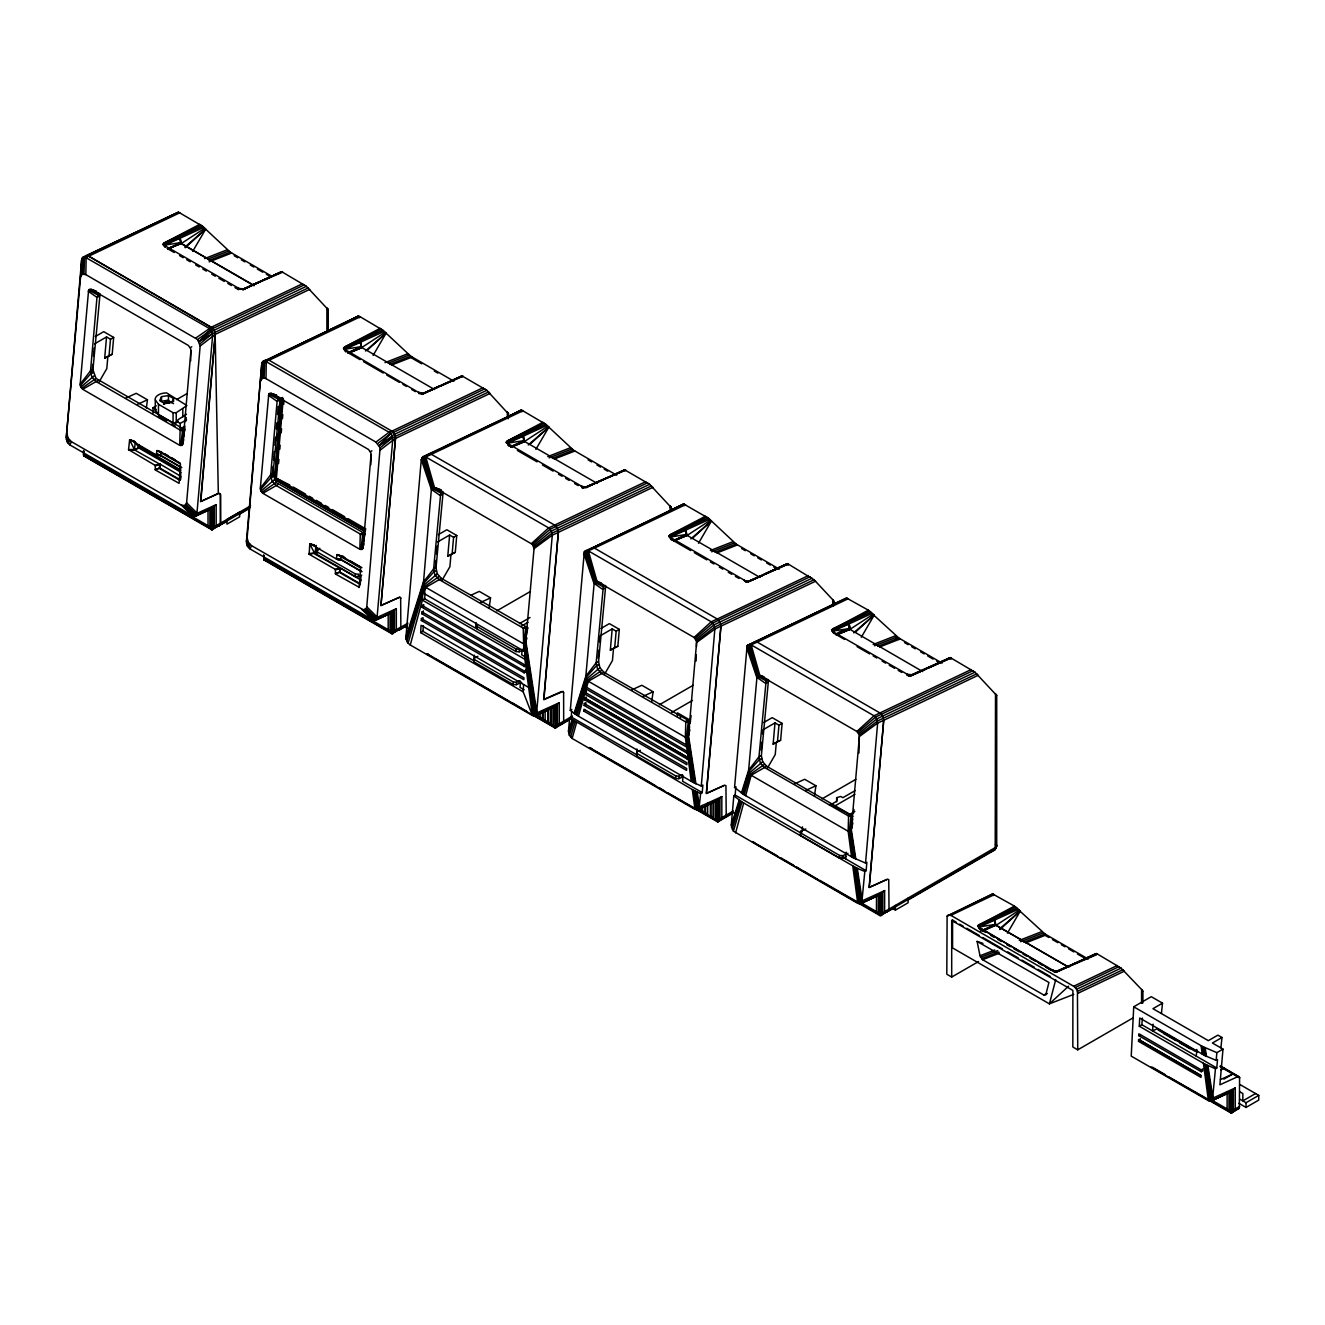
<?xml version="1.0" encoding="UTF-8"?>
<svg xmlns="http://www.w3.org/2000/svg" width="1325" height="1325" viewBox="0 0 1325 1325"><rect width="100%" height="100%" fill="white"/><g stroke="black" fill="none" stroke-linecap="round" stroke-linejoin="round"><path stroke-width="1.5" d="M226.343 521.752L211.437 529.586L84.154 456.098L83.939 452.918M86.142 456.744L83.492 454.955L83.492 450.831M153.004 413.234L153.004 407.736L156.317 405.814M155.273 410.667L155.273 400.382M186.444 414.261L177.832 419.859L177.832 422.062L173.062 422.99L158.47 414.559L158.47 404.274L155.091 399.57A11.527 6.658 0 0 1 166.619 392.912L186.908 405.549L176.242 412.704L173.062 412.704L158.47 404.274M173.062 422.99L173.062 412.704M216.174 525.677L216.174 504.659L211.006 508.949L211.437 529.586L212.762 529.586L216.174 525.677L250.607 505.802M212.099 529.586L250.309 507.425M214.302 528.195L214.302 506.995L195.752 516.071L192.754 515.856L69.91 444.935L67.144 441.821L66.25 437.648L81.62 259.915L83.111 257.116L178.478 212.133L202.526 226.26L230.318 252.181L271.757 276.229M400.415 628.762L391.587 633.598L264.304 560.111L264.072 556.931M265.464 560.425L264.636 559.796L266.275 560.74M328.103 309.586L306.406 286.316L281.778 271.741L243.436 289.082L240.504 289.347L163.141 244.678L164.234 242.939L199.777 224.306M396.324 629.673L396.324 608.672L391.157 612.962L391.157 633.085L392.912 633.598L396.324 629.673L400.73 627.139L400.564 628.845L398.345 630.12M391.918 633.665L392.25 632.025M394.452 632.207L394.452 611.007L375.903 620.083L372.888 619.868L250.044 548.947L247.295 545.834L246.4 541.66L261.77 363.928L263.261 361.129L267.319 359.622L269.107 360.251L360.234 316.791L382.958 330.273L410.75 356.193L453.928 381.236M427.578 654.252L428.422 654.5L426.799 653.672L470.027 678.383M462.425 376.863L461.812 375.803L486.822 390.312L508.121 413.566M436.207 659.353L554.529 727.673L555.854 727.673L559.266 723.748L559.266 702.73L554.098 707.037L554.098 727.16L555.854 727.673L569.535 719.74M555.192 727.673L555.192 726.1M557.394 726.282L557.411 705.066L535.433 715.715L532.418 715.5L409.574 644.579L406.808 641.466L405.914 637.292L421.284 459.56L422.791 456.761L521.669 410.104L545.718 424.248L573.493 450.169L616.688 475.211M625.185 470.822L624.572 469.762L649.581 484.287L671.278 507.558L670.218 507.276M591.778 748.708L589.807 748.062L717.09 821.55L718.415 821.55L721.827 817.641L721.827 796.623L716.659 800.913L716.659 821.053L718.415 821.55L733.901 812.606M719.955 820.158L719.955 798.958L697.993 809.592L694.979 809.376L572.135 738.456L569.369 735.342L568.475 731.168L569.634 717.902L571.224 716.991L571.704 711.359M764.343 574.073L787.547 563.622L814.063 579.77L833.475 600.507L832.812 605.31M855.205 790.578L842.882 797.683L840.779 796.474L837.052 797.534L836.655 801.277L829.483 805.418M819.794 880.347L881.208 915.542L884.62 911.633L884.636 890.615L879.452 894.905L880.231 915.608L995.207 849.242L996.682 845.383L995.622 843.793M882.765 914.151L882.765 892.951L860.786 903.6L857.772 903.368L733.404 831.173L731.284 825.16L733.818 795.828L735.143 795.066L735.872 786.686L734.547 787.447L744.103 794.768L852.886 857.557L865.54 863.072L866.865 862.31L866.136 870.691L864.811 871.452L856.596 868.041L741.967 801.989L733.818 795.828M942.092 663.113L898.897 638.054L868.355 610.179L831.62 629.905L833.359 631.909L908.685 675.104L908.453 676.081L911.318 675.75L950.356 657.614L974.985 672.189L996.682 695.459L995.622 695.178M1141.603 1003.191L1141.603 989.527L1121.082 968.111L1097.332 953.95L1096.073 953.586L1056.058 972.086L979.738 928.08L977.718 925.827L1014.453 906.101L1044.994 933.992L1088.189 959.035M1141.603 989.527L1142.779 991.067L1141.719 991.1L1141.719 1003.34M1220.905 1047.777L1221.981 1037.508L1212.408 1043.023L1222.992 1049.118L1219.894 1084.811L1238.097 1076.529L1239.587 1077.391L1239.355 1108.015L1231.852 1112.851L1230.097 1112.338L1230.097 1092.214L1235.264 1087.924L1235.264 1108.942L1230.859 1112.917L1151.11 1066.989M1231.19 1112.851L1239.355 1108.015M1233.393 1111.46L1233.409 1090.26L1211.431 1100.893L1208.417 1100.678L1131.219 1056.108L1133.736 1006.801L1151.259 996.682L1162.505 1003.174L1161.429 1013.443M85.843 274.623L86.125 257.348L88.775 256.139L213.143 328.335L197.591 339.548L85.843 274.623L82.282 274.143L80.56 276.958L66.25 437.648M261.77 363.928L247.146 537.735L248.255 542.19L251.535 545.668L363.365 609.815L366.213 608.539L366.76 606.784L380.109 447.833L375.919 442.086L265.977 378.619L266.275 361.344L268.925 360.152L391.902 431.138L483.045 387.678M190.668 360.847L190.85 349.138L188.415 345.494L91.408 289.496L88.609 290.109L80.179 384.233L80.792 387.132L82.713 389.302L179.703 445.299L182.502 444.687L183.711 439.685M370.818 464.843L370.983 453.133L368.549 449.506L271.559 393.508L268.76 394.121L260.329 488.246L260.942 491.144L262.863 493.314L359.853 549.295L362.653 548.699L363.845 543.697M696.105 661.026L696.271 654.865M696.486 646.633L696.486 641.085L694.052 637.457L597.062 581.46L594.263 582.072L585.832 676.197L586.445 679.096L588.366 681.265L685.356 737.247L688.155 736.65L689.795 729.744M858.964 752.964L859.296 735.093L856.861 731.45L759.854 675.452L757.055 676.065L748.625 770.189L749.254 773.104L751.176 775.257L848.149 831.255L850.965 830.642L852.588 823.736M254.118 285.703L181.409 243.717L179.736 236.678M179.703 445.299L180.134 430.062L95.847 381.401L91.822 376.863L90.531 370.801L96.973 297.363L99.16 293.272L89.322 289.347M359.853 549.295L360.284 534.058L275.998 485.414L271.973 480.859L270.664 474.814L277.107 401.376L279.31 397.285L269.472 393.359M710.531 520.129L708.312 518.141L685.522 528.559L687.046 535.499L710.531 520.129L736.104 544.062L779.282 569.121M83.955 273.944L84.535 256.818L88.775 256.139M265.977 378.619L264.106 377.94L264.685 360.831L267.319 359.622M995.489 844.505L996.417 847.669L994.313 850.253L907.36 900.453M524.187 672.835L525.777 671.924L421.764 611.753L421.665 613.641L524.187 672.835L524.286 670.963L525.876 670.036M84.535 256.818L82.282 274.143L83.111 257.116L84.535 256.818L208.969 328.252L211.735 331.366L212.629 335.556L196.779 514.994L184.871 505.587L181.326 505.123L71.401 441.656L68.105 438.178L66.995 433.722M260.71 380.971L262.433 378.155L263.261 361.129L264.685 360.831L389.119 432.265L391.869 435.378L392.763 439.552L376.929 618.99L365.021 609.599L374.495 620.382L391.157 612.962M410.27 644.977L422.377 600.109L422.774 592.739L525.28 651.917L524.882 659.303L532.418 715.5L523.209 691.865L420.688 632.654L421.052 625.301L528.642 687.427M1138.804 1035.67L1138.904 1033.782L1202.868 1070.815L1201.278 1071.743L1138.804 1035.67L1140.394 1034.742M1201.278 1071.743L1201.378 1069.855L1202.967 1068.927M421.317 620.464L421.416 618.576L422.99 617.665L422.907 619.553L421.317 620.464L523.839 679.675L523.938 677.787L421.416 618.576M421.996 607.347L422.095 605.459L423.685 604.548L423.586 606.436L421.996 607.347L524.501 666.541L526.108 665.614L422.095 605.459M423.354 610.842L423.255 612.73L421.665 613.641M523.209 691.865L523.59 684.512M524.501 666.541L524.601 664.653M583.894 711.111L583.994 709.223L686.665 768.5L686.565 770.388L583.894 711.111L585.468 710.2M584.474 699.766L586.081 698.855L688.735 758.115L687.145 759.043L584.474 699.766L584.573 697.878L687.244 757.155L688.834 756.227M585.087 688.42L585.186 686.532L687.841 745.809L687.741 747.697L585.087 688.42L586.66 687.509M586.081 698.855L586.163 696.967M586.462 691.286L584.872 692.197L584.772 694.101L687.443 753.362L687.543 751.474L689.033 750.612L687.228 751.292L686.665 747.085M1138.506 1041.334L1138.606 1039.446L1201.096 1075.519L1200.997 1077.407L1138.506 1041.334L1140.096 1040.423L1140.196 1038.518M1139.285 1026.229L1139.715 1018.031L1204.806 1055.561L1216.184 1060.381L1217.509 1059.619L1216.781 1068L1215.456 1068.762L1204.789 1064.058L1139.285 1026.229L1141.852 1024.738L1142.432 1018.031M584.176 705.447L584.292 703.542L585.882 702.631L585.783 704.519L584.176 705.447L686.863 764.724L686.963 762.819L584.292 703.542M687.145 759.043L687.244 757.155M81.09 275.202L82.1 258.209L84.734 257M261.24 379.215L262.234 362.222L265.911 359.92M80.56 276.958L81.62 259.915M977.121 941.429L1048.936 982.488L1045.74 994.942L1043.669 994.942L982.62 959.698L980.003 955.772L977.121 941.429L982.935 943.383M180.73 472.18L138.91 448.016L135.266 441.954L130.115 439.867L156.035 454.823L157.145 450.599L180.465 464.048L179.107 483.327L155.423 470.027L155.124 465.34L128.558 449.655L129.618 439.933L134.024 440.894M156.731 450.765L161.137 452.04L160.855 455.485L156.035 454.823M318.132 550.504L315.416 545.966L310.265 543.879L336.186 558.835L337.295 554.595L360.599 568.061L359.257 587.339L335.573 574.04L335.275 569.352L309.172 554.281L309.768 543.946L314.174 544.906M344.914 557.842C338.869 551.366 343.539 564.367 336.186 558.835M476.056 622.584L475.592 628.216L424.629 598.801L422.377 600.109L524.882 659.303M474.4 655.146L473.919 660.777L422.923 631.346L420.688 632.654M636.944 749.039L636.48 754.67L571.224 716.991M92.038 372.491L92.75 364.325M93.462 356.143L94.158 347.962M139.208 444.537L138.91 448.016L134.686 450.003L129.022 450.268M180.366 478.126L180.879 472.197M183.214 505.802L194.344 516.386L184.871 505.587L186.61 502.771L200.158 346.007L197.591 339.548M272.238 476.072L273.066 466.284M273.596 460.156L274.358 451.461M274.904 445.316L275.6 437.118M276.312 428.919L276.842 422.758M277.554 414.559L278.267 406.361M364.756 531.159L274.639 479.269L281.678 397.881L274.639 479.269L364.59 531.226M274.639 479.269L275.583 478.838L282.623 397.45M364.938 529.404L276.395 478.259L283.268 398.692M278.565 463.551L278.929 459.477M279.807 449.274L280.155 445.183M281.215 432.944L281.579 428.869M282.457 418.667L282.805 414.576M283.699 404.373L284.047 400.299M361.742 575.1L358.313 576.673L355.133 576.474L316.195 553.983L316.393 549.858L319.822 548.285M355.133 576.474L355.348 573.973L316.41 551.498L316.393 549.858M358.313 576.673L358.528 574.172L355.348 573.973M360.499 582.122L361.013 576.209M424.629 598.801L425.11 593.169M435.312 568.524L436.024 560.359M436.554 554.231L437.25 546.049M521.47 682.358L516.319 684.71L513.156 684.512L474.201 662.02L474.416 657.896L477.845 656.322M477.05 629.11L477.265 624.969L477.265 626.609L516.22 649.101L519.383 649.3L519.168 651.784L516.005 651.585L477.05 629.11L477.05 627.47M513.156 684.512L513.371 682.011L474.416 659.535L474.416 657.896M516.005 651.585L516.22 649.101M516.319 684.71L516.535 682.209L519.98 680.652M522.183 649.184L521.686 654.832L525.793 657.2M520.51 681.762L520.029 687.393L524.12 689.762M649.581 484.287L557.411 528.228L558.355 532.418L543.896 699.617L563.042 691.435M569.634 717.902L693.82 790.379L700.627 793.543L702.233 792.615L702.879 785.096L701.273 786.023L692.677 782.131L578.445 716.196L570.28 710.399L584.325 551.73L683.617 503.964L708.312 518.141M598.221 658.326L598.933 650.144M599.629 641.979L600.159 635.851L612.183 628.895L616.158 631.197L619.322 629.375L609.384 623.628L600.954 628.497M682.276 777.129L678.847 778.686L675.667 778.487L636.729 756.012L636.928 751.871L640.356 750.314M675.667 778.487L675.882 776.003L636.944 753.511L636.928 751.871M678.847 778.686L679.062 776.202L682.491 774.628M683.071 775.638L682.59 781.27L702.233 792.615M700.627 793.543L699.004 808.515L696.486 791.787M701.273 786.023L714.854 629.077L713.96 624.887L711.194 621.789L588.35 550.869L585.352 550.637L594.975 581.311L603.173 584.573M808.399 575.563L717.256 619.023L720.022 622.121L720.916 626.311L706.457 793.509L724.659 785.228L725.934 785.626L726.216 815.107L725.918 816.713L723.715 817.989M734.547 787.447L747.118 645.739L846.41 597.956L868.355 610.179M761.196 750.281L761.908 742.099M762.62 733.918L762.968 729.843L774.993 722.903L778.967 725.189L782.114 723.367L772.193 717.637L763.747 722.506M846.029 856.596L842.601 858.153L839.421 857.954L800.482 835.479L800.681 831.338L805.832 829.003M802.056 831.934L802.486 826.899M839.421 857.954L839.636 855.47L800.697 832.978L800.681 831.338M842.601 858.153L842.816 855.668L847.967 853.317M845.615 858.848L846.195 852.141M864.811 871.452L861.813 902.507L856.596 868.041M865.54 863.072L877.647 723.069L876.753 718.895L874.003 715.782L751.159 644.861L748.145 644.646L757.767 675.303L765.966 678.582M763.316 676.628L759.854 675.452L751.159 644.861L757.221 642.095L880.065 713.016L882.831 716.129L883.725 720.303L869.266 887.502L887.452 879.22L888.744 879.618L889.025 909.099L888.711 910.706L886.508 911.981M1153.131 1024.208L1152.551 1030.9L1216.781 1068M1196.26 1056.158L1196.839 1049.45M1215.456 1068.762L1212.458 1099.816L1207.241 1065.35M1216.184 1060.381L1216.847 1052.663L1222.992 1049.118M182.552 428.969L180.134 430.062L182.469 430.84L184.871 429.731L96.029 378.437L92.932 369.708L100.071 293.769L97.653 294.862L88.609 290.109M113.668 337.411L112.194 354.255L104.675 358.181L106.547 336.931L110.505 339.233L113.668 337.411L103.731 331.664L95.301 336.533M107.838 356.74L106.812 368.598L98.944 382.213M126.041 397.947L136.21 393.31L147.456 399.802L146.363 408.083M190.949 350.562L182.833 443.494L184.937 427.528M362.686 532.965L360.284 534.058L362.619 534.836L365.021 533.743L276.18 482.449L273.066 473.721L280.204 397.782L277.803 398.875L268.76 394.121M371.083 454.574L362.984 547.507L365.087 531.54M361.029 580.135L340.094 568.044L335.275 569.352M395.264 436.289L379.215 445.564L394.519 434.169L395.546 438.426L380.954 605.542L398.759 597.592M422.923 631.346L423.42 625.715M525.015 651.784L523.905 643.735L525.561 628.911L527.963 627.818L441.358 578.379L437.316 573.841L436.024 567.796L443.146 491.857L440.745 492.95L433.623 568.889L434.915 574.934L438.956 579.472L523.226 628.133L527.632 628.481L524.899 643.519L535.433 715.715L555.192 706.705L555.854 727.673M456.761 535.482L455.287 552.326L447.767 556.252L449.639 535.018L453.597 537.321L456.761 535.482L446.823 529.752L438.393 534.621M450.931 554.811L449.904 566.686L442.037 580.284M470.839 595.256L479.302 591.397L490.548 597.89L489.091 608.192M526.489 638.799L525.611 642.774L522.795 643.37L425.805 587.389L423.371 583.745L431.37 489.372L432.414 487.434L434.501 487.583L532.567 544.459L534.041 548.649L525.611 642.774L536.459 714.622L552.293 535.184L551.399 531.01L548.633 527.897L425.805 456.993L422.791 456.761L432.414 487.434L442.252 491.36L440.745 492.95L431.702 488.196L421.764 457.854L498.747 421.3M652.96 487.318L558.305 532.402L543.714 699.517L561.502 691.551M688.188 720.916L685.787 722.026L685.356 737.247L686.383 744.981L687.592 745.66L686.466 737.628L688.122 722.787L690.524 721.694L603.918 672.272L599.877 667.717L598.569 661.672L605.707 585.733L603.306 586.826L596.167 662.765L597.476 668.827L601.5 673.365L685.787 722.026L690.192 722.357M619.322 629.375L617.848 646.219L610.328 650.144L612.183 628.895M613.492 648.687L612.448 660.562L604.598 674.16M631.694 689.911L641.863 685.273L653.109 691.766L651.652 702.068M695.94 783.837L688.487 735.458L696.602 642.526L714.854 629.077L815.554 581.228M720.899 626.311L706.308 793.427L724.112 785.46M851.561 856.795L848.149 831.255L848.58 816.018L850.998 814.925L766.711 766.264L762.67 761.726L761.378 755.664L768.517 679.725L766.115 680.818L758.977 756.757L760.268 762.819L764.31 767.357L848.58 816.018L852.985 816.349M782.114 723.367L780.64 740.211L773.121 744.137L774.993 722.903M776.284 742.696L775.257 754.554L767.39 768.169M794.503 783.903L804.673 779.282L815.918 785.775L814.444 796.027M855.851 859.113L851.296 829.45L859.395 736.518L877.647 723.069L883.725 720.303M104.675 358.181L109.031 355.696L110.505 339.233M180.564 479.667L180.863 476.338L159.944 464.032L155.124 465.34M447.767 556.252L452.123 553.767L453.597 537.321M610.328 650.144L614.684 647.66L616.158 631.197M773.121 744.137L777.477 741.652L778.967 725.189M155.423 470.027L159.778 468.007L159.944 464.032L159.414 468.487L179.852 480.279M335.573 574.04L339.929 572.003L340.094 568.044L339.564 572.483L360.002 584.292L358.926 587.522M128.558 449.655L134.504 449.374L135.266 441.954L129.618 439.933L134.686 450.003L160.11 464.346M340.26 568.359L314.837 554.016L316.128 545.42M180.813 445.664L182.469 430.84L184.539 430.393L181.79 445.448M360.963 549.66L362.619 534.836L364.69 534.406L361.94 549.461M850.915 816.796L849.259 831.62L852.886 857.557M264.106 377.94L262.433 378.155L264.685 360.831M185.715 421.549L186.245 417.557M688.487 735.458L689.547 727.475M690.06 723.483L691.103 715.5M851.296 829.45L852.604 819.479M853.383 813.484L853.913 809.492M995.655 848.53L996.284 844.572M689.513 726.117L687.443 737.412L694.068 782.909M852.654 818.237L850.253 831.404L854.161 858.252M1014.453 906.101L992.508 893.878L947.11 916.138L946.795 974.223L951.698 977.055L978.562 961.552M246.4 541.66L247.146 537.735M563.622 721.197L563.357 722.837L561.104 724.079M995.207 849.242L995.506 693.588M67.194 435.908L66.399 439.718L68.105 438.178L68.37 443.66L69.579 440.198M247.344 539.921L246.549 543.73L248.255 542.19L248.52 547.672L249.729 544.211M182.502 444.687L183.397 440.712M362.653 548.699L363.547 544.724M689.48 730.688L688.155 736.65L695.227 783.506M852.72 822.709L850.965 830.642L855.205 858.799M526.803 637.772L525.926 641.582L536.923 712.916L559.266 702.73M581.725 487.65L583.05 488.18L583.282 487.203L506.316 442.649L507.409 440.91L542.952 422.278M977.817 926.473L1054.551 972.003L1097.332 953.95M1055.727 979.622L1049.417 1003.853L952.576 947.938L952.576 920.063L951.698 920.461L951.698 977.055M67.144 441.821L68.105 438.178M247.295 545.834L248.255 542.19M424.149 593.55L425.805 587.389L441.358 578.379M735.623 832.862L743.689 802.967M745.66 795.662L751.176 775.257L766.711 766.264M572.135 738.456L576.59 722.705M578.445 716.196L584.789 693.886M687.443 753.362L689.033 752.451L585.203 692.395L586.163 689.05M586.627 687.393L588.366 681.265L603.918 672.272M408.05 643.304L422.741 593.335M422.89 592.805L424.745 586.495L439.122 576.524M570.611 737.18L575.116 721.827M577.021 715.351L585.103 687.857M585.451 686.698L587.306 680.371L601.683 670.4M733.404 831.173L741.967 801.989M744.103 794.768L750.099 774.38L764.475 764.409M406.808 641.466L423.884 585.219L437.316 573.841M569.369 735.342L573.725 720.982M575.696 714.539L586.445 679.096L599.877 667.717M732.178 829.351L740.708 801.194M742.894 794.023L749.254 773.104L762.67 761.726M406.063 639.362L423.371 583.745L433.822 571.853L436.223 570.76M568.624 733.238L572.648 720.303M574.652 713.877L585.932 677.638L596.382 665.73L598.784 664.637M731.417 827.231L739.714 800.565M741.95 793.41L748.724 771.63L759.192 759.722L761.593 758.629M405.914 637.292L423.271 582.304L433.623 568.889L436.024 567.796M568.475 731.168L572.036 719.872M574.056 713.479L585.832 676.197L596.167 662.765L598.569 661.672M731.284 825.16L739.168 800.184M741.42 793.046L748.625 770.189L758.977 756.757L761.378 755.664M84.485 456.164L83.707 454.326M264.636 560.177L263.857 558.322M204.746 228.248L181.392 243.469L167.795 249.017L180.713 243.104L180.2 238.169L203.802 227.37M385.178 332.26L361.824 347.481L348.061 352.649C364.806 344.583 367.721 346.107 348.21 353.03L361.129 347.117L360.168 340.691L382.958 330.273M547.937 426.219L524.567 441.44L510.821 446.608C527.565 438.558 530.48 440.066 510.97 446.989L523.888 441.076L522.928 434.65L545.718 424.248M673.547 540.865L686.483 534.985L685.969 530.05L709.587 519.251M836.34 634.857L849.292 628.977L848.315 622.551L871.121 612.133M982.438 930.779L995.39 924.9L994.412 918.473L1017.219 908.072M69.91 444.935L71.401 441.656M250.044 548.947L251.535 545.668M161.534 396.639L159.663 400.647L164.764 403.578L171.703 402.502L173.575 398.494L168.474 395.562L161.534 396.639L161.534 401.227L168.474 400.15L164.068 402.684M996.682 695.145L996.682 846.228L994.313 850.253L991.448 849.971M192.705 251.369L205.69 229.126L185.185 247.742M373.137 355.382L386.105 333.138L367.075 350.413M535.896 449.357L548.865 427.097L528.261 444.968M698.49 543.25L711.459 521.007L692.428 538.298M861.3 637.259L874.268 614.999L855.221 632.29M1007.398 933.181L1020.366 910.921L999.862 929.537M380.192 328.302L344.666 346.951L343.572 348.69L421.797 394.303L463.071 376.151M625.831 470.127L583.05 488.18M926.49 668.91L909.96 676.164L906.648 674.226L912.494 674.806L951.234 658.028M1056.058 972.086L1096.686 954.646M80.179 384.233L90.531 370.801L92.932 369.708M258.574 282.192L242.74 289.877L281.778 271.741L243.899 288.933L238.069 288.353L240.504 289.347M260.329 488.246L270.664 474.814L273.066 473.721M421.797 394.303L438.989 386.204M601.749 480.163L585.915 487.848L581.244 486.325L586.611 487.053L624.787 470.259M163.041 244.032L165.128 245.075L180.912 242.541L181.392 243.469L167.629 248.636L180.548 242.707L180.2 238.169L165.128 245.075L165.261 247.344L163.141 244.678M872.38 613.243L833.723 630.948L833.11 632.588L831.719 630.551M423.851 393.078L462.193 375.753L423.172 393.889L418.501 392.366L423.619 393.144L438.343 387.049M586.611 487.053L624.953 469.713L584.905 487.434M788.425 564.036L747.151 582.172L743.855 580.234L745.892 581.112L745.644 582.089L748.526 581.758L787.547 563.622L749.205 580.963L745.892 581.112L668.926 536.559L670.019 534.82L705.546 516.187M912.014 674.955L950.356 657.614L910.308 675.336M1058.112 970.877L1096.454 953.536L1057.416 971.672L1053.027 970.397L1054.551 972.003M219.254 525.859L220.447 523.226L220.497 494.126M80.278 385.674L90.729 373.766L93.131 372.673M260.429 489.67L270.88 477.778L273.281 476.685M384.233 331.382L360.615 342.181L361.692 347.63L348.425 353.262M546.977 425.342L523.375 436.14L524.435 441.589L511.185 447.237M833.359 631.909L832.365 630.17L833.226 629.458L848.778 624.042C854.675 633.549 841.243 627.735 836.191 634.46L849.971 629.342L873.341 614.121M84.651 257.116L85.761 255.924M265.083 361.129L358.263 316.095L360.234 316.791M427.826 455.088L521.669 410.104M604.813 585.236L603.306 586.826L594.263 582.072L584.325 551.73L588.88 549.66M767.606 679.228L766.115 680.818L757.055 676.065L747.118 645.739L751.673 643.652M179.803 212.778L88.692 256.238L213.01 328.418L215.114 332.277L199.065 341.568L210.493 329.544M379.215 445.564L390.643 433.54L393.293 432.331L395.413 436.372L488.71 391.902M80.792 387.132L94.224 375.77M260.942 491.144L274.374 479.766M1068.613 986.148L1049.417 1003.853L1073.763 994.363M531.507 543.565L548.633 527.897L554.711 525.131L556.235 526.406L550.173 529.172L532.567 544.459M694.052 637.457L711.194 621.789L717.272 619.023L594.428 548.103L588.35 550.869L597.062 581.46M856.861 731.45L874.003 715.782L971.192 669.556M529.818 444.388L548.865 427.097M185.086 246.997L205.59 229.026M365.501 351.009L386.006 333.039M690.855 538.878L711.359 520.907M853.664 632.87L874.169 614.899M999.762 928.792L1020.267 910.838M695.128 638.352L712.734 623.065L810.188 576.706M857.921 732.344L875.527 717.057L972.997 670.698M200.158 346.007L215.263 334.347L200.804 501.546L218.857 493.182M380.308 450.02L395.413 438.343L380.954 605.542L399.289 597.36M993.005 850.517L995.125 849.54M199.959 343.837L212.48 333.486M380.109 447.833L392.631 437.482M695.973 639.627L713.96 624.887L812.175 578.197M858.766 733.619L876.753 718.895L974.985 672.189M164.78 246.036L163.339 243.75M345.212 350.048L345.676 351.357L343.572 348.69M506.514 441.722L508.237 444.256L506.316 442.649M669.108 535.631L670.848 538.165L668.926 536.559M199.065 341.568L211.735 331.366L306.406 286.316M377.741 443.544L390.643 433.54M533.942 547.208L552.144 533.13L651.469 485.877M696.486 641.085L714.705 627.007L814.063 579.77M859.296 735.093L877.498 720.999L976.873 673.763M195.769 338.074L211.619 327.06M375.919 442.086L389.119 432.265L391.753 431.056L393.426 432.414L484.834 388.838M81.653 388.407L96.029 378.437M261.803 492.42L276.18 482.449M534.041 548.649L552.293 535.184L558.355 532.418M1019.438 910.043L995.936 925.413L994.876 919.964L1018.478 909.165M190.32 347.663L191.777 346.769M370.47 451.676L371.928 450.765M534.869 544.84L533.412 545.734L551.399 531.01L557.461 528.244L554.645 525.114L645.788 481.654M82.713 389.302L98.265 380.308M262.863 493.314L278.399 484.304M94.522 343.887L106.547 336.931M173.575 403.645L168.474 400.697L164.068 403.794M176.54 399.653L187.156 393.525M83.707 450.45L83.707 455.601L85.181 454.74L208.025 525.677L212.099 529.205L213.209 529.089L213.209 507.806M176.821 421.482L180.217 423.437L186.577 419.76M184.97 426.203L180.217 428.952L180.217 423.437M211.437 529.586L212.762 529.586M238.765 514.58L249.415 508.436M263.857 555.572L263.857 559.597L265.331 558.753L388.175 629.673L392.25 633.217L393.359 633.085L393.359 611.819M437.614 541.958L449.639 535.018M407.967 623.131L400.862 627.222L400.647 598.138M391.587 633.598L392.912 633.598M263.857 559.597L392.25 633.483L407.653 624.754M399.67 629.872L406.775 625.764M496.776 610.875L530.464 591.43M519.466 623.611L530.017 617.516M520.973 626.394L527.979 622.352M584.772 694.101L586.379 693.174M545.122 710.962L545.122 720.287L542.422 718.73L542.405 711.277M550.521 708.494L550.521 723.4L547.821 721.843L547.821 708.809M570.28 710.399L571.87 709.471M559.266 723.748L572.499 716.063M554.529 727.673L556.301 727.16L556.301 705.894M570.412 718.713L555.192 727.541L530.795 713.711M659.37 704.784L693.074 685.323M671.775 712.386L692.462 700.445M685.638 721.33L688.884 719.458L677.39 712.817L677.39 716.676M702.896 806.958L702.267 811.049L702.267 805.451M707.666 802.983L707.683 814.163L704.966 812.606L704.966 805.153M713.082 802.37L713.082 817.293L710.382 815.72L710.382 802.685M721.827 817.641L733.321 810.999M717.09 821.55L718.862 821.053L718.862 799.77M733.007 812.622L717.421 821.616M822.179 798.776L855.867 779.315M833.905 806.527L854.907 794.404M847.818 815.455L854.84 811.397M884.62 911.633L996.284 846.99L996.284 694.499M754.588 842.7L752.6 842.054L879.899 915.542L881.655 915.045L881.655 893.762M879.899 915.542L894.938 907.625M891.841 908.072L895.385 910.126L908.105 902.772L908.105 898.068M951.698 920.461L1072.886 990.438L1072.836 1046.998L1077.738 1049.831L1132.742 1018.08M1162.505 1003.174L1152.949 1008.689L1208.317 1040.655L1217.89 1035.14L1221.981 1037.508M1220.706 1070.103L1224.201 1068.082L1222.892 1068.298M1223.853 1079.146L1232.78 1073.995L1220.424 1079.627M1255.57 1093.539L1242.85 1100.893L1242.85 1093.539L1239.67 1091.701M1235.264 1108.942L1239.67 1106.392M1239.67 1099.054L1246.03 1102.731L1258.75 1095.378L1258.75 1100.081L1246.03 1107.435L1238.958 1103.344M1230.528 1112.851L1232.3 1112.338L1232.3 1091.071M204.613 510.771L196.05 515.442L211.006 508.949M381.335 616.638L374.495 620.382L363.365 609.815M201.052 225.151L164.234 242.939L165.128 245.075M381.484 329.147L344.666 346.951L345.974 351.986M544.244 423.122L507.409 440.91L508.734 445.945M706.838 517.032L670.019 534.82L671.328 539.855M869.647 611.024L832.812 628.812L833.723 630.948L849.126 628.58L848.778 624.042M1015.728 906.946L978.91 924.734L980.235 929.769M178.478 212.133L85.678 256.023L87.086 255.725M86.523 256.222L176.093 213.54M211.47 327.126L302.613 283.683M213.01 328.418L304.402 284.825M308.294 287.889L214.981 332.36L214.236 330.24M309.785 289.347L215.13 334.43L200.539 501.546L218.327 493.579L215.114 332.277M358.909 316.128L266.093 360.036M270.681 358.446L358.263 316.095M394.651 434.252L486.822 390.312M395.546 438.426L490.2 393.359M502.473 419.512L521.007 410.054M522.977 410.75L425.805 456.993L434.501 487.583L441.424 489.919M556.185 526.389L647.594 482.797M684.263 504.013L590.387 548.964L644.546 523.209M648.273 521.421L683.617 503.964M685.588 504.659L594.461 548.119L592.822 547.573L586.76 550.339L595.952 581.095L601.418 582.95M847.072 598.006L749.553 644.331L758.761 675.088L764.21 676.942M784.963 627.868L753.229 642.989L755.681 641.598L757.271 642.112L848.381 598.652M788.69 626.096L846.543 598.519M978.363 675.22L883.709 720.303L869.117 887.419L886.905 879.452M947.11 916.138L993.154 893.928M947.988 915.111L950.87 915.376L994.479 894.574M950.87 915.376L1073.664 986.28L1117.29 965.478M1073.664 986.28L1075.238 987.539L1119.078 966.621M1075.238 987.539L1076.546 989.328L1121.082 968.111M1077.738 1049.831L1077.44 991.382L1122.971 969.701M1077.738 993.386L1124.461 971.142M317.636 552.691L309.172 554.281M343.457 348.044L345.56 349.088L360.98 346.719L360.615 342.181L345.56 349.088L344.947 350.727L343.755 347.763M506.216 442.003L508.32 443.047L523.739 440.678L523.375 436.14L508.32 443.047L507.707 444.687M668.81 535.913L670.914 536.956L686.681 534.422L687.046 535.499L673.415 540.517L686.333 534.588L685.969 530.05L670.914 536.956L670.301 538.596M980.45 931.227L995.224 924.502L994.876 919.964L979.821 926.871L979.208 928.51L978.016 925.546M202.526 226.26L164.648 243.585L164.482 245.887L163.919 245.241L165.062 246.284M99.375 296.27L96.973 297.363L88.278 291.301M360.168 340.691L345.063 347.597L344.914 349.899L344.351 349.253L345.494 350.297M279.509 400.283L277.107 401.376L268.428 395.314M522.928 434.65L506.962 442.268L508.436 445.332L512.013 447.386M442.467 494.358L440.066 495.451L431.37 489.372L421.284 459.56M685.522 528.559L670.417 535.466L669.556 536.178L670.566 537.917M605.012 588.234L602.61 589.327L593.931 583.265L583.845 553.436M525.628 627.04L523.226 628.133L523.822 651.088M519.168 651.784L522.613 650.227M848.315 622.551L832.365 629.16M767.821 682.226L765.419 683.319L756.724 677.257L746.654 647.445M994.412 918.473L977.718 925.827M1230.097 1092.214L1210.007 1101.207L1204.789 1064.058M168.01 249.249L180.912 242.541M109.031 355.696L112.194 354.255M137.287 404.44L147.456 399.802M216.174 504.659L197.259 513.272L186.61 502.771M276.395 478.259L289.728 484.983M452.123 553.767L455.287 552.326M396.324 608.672L377.393 617.284L366.76 606.784M480.395 602.527L490.548 597.89M673.796 541.13L687.046 535.317L686.681 534.422M614.684 647.66L617.848 646.219M642.94 696.403L653.109 691.766M836.588 635.122L849.855 629.309L836.373 634.89M777.477 741.652L780.64 740.211M721.827 796.623L699.484 806.793L697.232 792.151M805.749 790.396L815.918 785.775M884.636 890.615L862.277 900.801L857.292 868.372M995.588 924.337L995.936 925.413L995.588 924.337L979.821 926.871L978.446 926.092L979.937 929.156M982.686 931.061L995.953 925.231L1068.795 967.283L995.39 924.9L982.322 930.432M1235.264 1087.924L1212.922 1098.094L1207.92 1065.681M440.165 386.221L462.027 376.3M765.519 574.089L787.398 564.168L788.176 565.262M928.312 668.082L950.191 658.161L950.986 659.254M750.198 580.996L763.697 574.918L749.205 580.963M282.656 272.155L243.204 289.132M673.564 540.898L687.046 535.317M982.471 930.812L995.39 924.9M243.436 289.082L281.397 271.791M204.58 258.623L227.337 249.729M385.012 362.636L407.769 353.742M547.772 456.595L570.512 447.701M710.366 550.504L733.122 541.61M873.175 644.497L895.915 635.602M980.003 955.772L994.727 950.025M1019.256 940.419L1042.013 931.525M207.81 259.153L228.761 250.988M209.168 260.445L230.318 252.181M209.168 261.837L231.643 253.058M388.225 363.166L409.193 354.984M389.583 364.458L410.75 356.193M391.455 365.104L412.058 357.071M155.124 469.481L159.778 468.007L180.266 479.832M549.08 457.87L571.953 448.96M552.343 458.417L573.493 450.169M554.214 459.079L574.818 451.047M335.275 573.493L339.929 572.003L360.417 583.845M711.674 551.78L734.547 542.869M714.937 552.326L736.104 544.062M716.808 552.989L737.429 544.939M874.483 645.772L897.356 636.861M877.746 646.318L898.897 638.054M879.618 646.981L900.222 638.932M980.55 957.312L997.708 950.621M1020.581 941.694L1043.438 932.783M981.527 958.753L998.835 951.996M1023.844 942.241L1044.994 933.992M982.62 959.698L999.481 953.122M1025.716 942.903L1046.319 934.87M1043.669 994.942L1047.412 993.485M180.2 238.169L163.787 243.287M360.615 342.181L344.218 347.299M523.375 436.14L506.962 441.258M685.969 530.05L669.572 535.168M994.876 919.964L978.463 925.098M155.423 465.887L159.447 464.611M335.573 569.882L339.597 568.624M134.504 449.374L141.013 446.989L181.078 470.127M308.708 553.651L317.586 552.475M554.098 707.037L534.008 716.03L525.213 653.159M716.659 800.913L696.569 809.906L693.82 790.379M879.452 894.905L859.362 903.898L854.145 866.749M398.212 630.037L399.537 629.773M1237.153 1109.29L1238.477 1109.042M748.062 581.211L748.526 581.758M218.873 493.347L220.364 494.208M513.371 682.011L516.535 682.209M675.882 776.003L679.062 776.202M839.636 855.47L842.816 855.668M1168.319 1076.678L1231.852 1112.851M718.084 821.616L668.247 793.095M388.175 612.895L390.047 613.293L390.047 632.207M551.117 706.97L552.989 707.368L552.989 726.282L555.192 727.293L554.098 726.779M876.488 894.855L878.343 895.253L878.343 914.151L881.208 915.542M160.673 455.668L156.383 454.723L160.855 455.485L181.624 467.477M420.936 393.359L418.982 393.674M336.881 554.777L339.813 555.622M157.145 450.599L161.368 451.875M337.295 554.595L340.111 555.457M91.408 289.496L96.593 291.252M271.559 393.508L276.743 395.248M90.299 289.132L93.942 290.374M270.449 393.144L275.915 394.982M438.857 489.057L433.391 487.219L424.199 456.463L430.277 453.697L554.711 525.131M216.372 525.561L219.387 525.777L220.579 523.143L220.447 494.805M830.262 804.06L851.876 815.687M315.416 545.966L309.768 543.946L314.638 553.386M831.62 629.905L833.723 630.948M1052.746 970.148L1055.18 971.142M1133.736 1006.801L1202.355 1046.402L1216.847 1052.663M211.006 528.708L212.099 529.205L212.099 508.618L195.752 516.071L184.871 505.587M391.157 632.704L392.25 633.217L392.25 612.63L375.903 620.083L365.021 609.599M716.659 820.672L718.415 821.55M879.452 914.664L880.545 915.161L880.545 894.574L860.786 903.6L855.503 867.477M1230.097 1111.957L1231.19 1112.47L1231.19 1091.883L1211.431 1100.893L1206.148 1064.787M411.032 357.651L421.748 363.828M434.252 371.05L437.813 373.103M588.068 459.858L591.646 461.912M596.995 465.009L600.573 467.079M604.15 469.133L607.711 471.203M741.735 548.6L745.312 550.67M750.679 553.767L754.24 555.821M757.817 557.891L761.378 559.945M766.744 563.042L770.322 565.096M773.883 567.166L777.46 569.22M895.617 637.441L899.195 639.511M904.544 642.608L908.122 644.662M911.683 646.733L915.26 648.786M920.61 651.883L924.188 653.937M927.765 656.007L933.115 659.105M936.692 661.158L940.253 663.212M234.177 255.692L237.755 257.762M241.316 259.816L244.893 261.886M250.243 264.967L253.82 267.037M257.398 269.091L262.748 272.188M266.325 274.258L269.886 276.312M254.118 285.488L180.713 243.104M434.534 389.5L361.129 347.117M597.293 483.459L523.888 441.076M759.888 577.369L686.483 534.985M922.697 671.576L849.292 628.977M167.049 248.388L174.204 252.512M179.554 255.609L183.132 257.679M186.709 259.733L190.287 261.803M195.653 264.901L199.23 266.954M202.791 269.025L206.369 271.095M211.735 274.192L215.312 276.246M218.89 278.316L224.256 281.413M227.817 283.467L231.395 285.538M234.972 287.608L238.55 289.662L238.351 288.602M347.465 352.4L359.986 359.622M363.563 361.675L383.223 373.037M386.801 375.107L399.305 382.329M402.883 384.382L406.46 386.453M411.827 389.55L415.404 391.62M517.379 450.483L537.039 461.845M542.405 464.943L553.121 471.137M558.487 474.217L562.065 476.288M565.642 478.358L569.22 480.412M574.586 483.509L578.147 485.579M671.046 539.242L690.706 550.587M694.283 552.658L706.788 559.879M710.366 561.933L713.943 564.003M719.309 567.1L722.87 569.17M728.237 572.267L731.814 574.321M735.392 576.392L738.969 578.445M833.839 633.234L844.572 639.412M857.076 646.65L869.597 653.871M873.175 655.925L876.736 657.995M882.102 661.092L885.68 663.162M889.257 665.216L894.623 668.313M898.201 670.384L901.762 672.438M169.169 403.247L166.619 401.227M293.272 487.037L305.678 494.192M309.205 496.246L312.75 498.283M316.294 500.337L321.611 503.401M325.155 505.438L328.699 507.492M332.227 509.529L344.632 516.7M348.177 518.737L365.882 528.973M153.004 407.736L156.4 409.69M275.583 478.838L365.551 530.795M158.106 416.183L166.602 421.085M171.703 424.033L175.115 426.004M1045.293 935.433L1048.853 937.487M1052.431 939.558L1057.781 942.655M1061.358 944.708L1064.936 946.779M1068.497 948.832L1073.863 951.93M1077.424 953.983L1086.351 959.151M164.764 453.829L168.159 455.8M171.554 457.754L174.966 459.709M350.015 560.773L361.907 567.63M161.137 452.04L180.167 463.021M341.287 556.036L360.317 567.034M1197.535 1051.951L1157.305 1028.73L1152.551 1030.9L1141.852 1024.738M1158.1 1029.989L1165.354 1034.179M1168.368 1035.802L1194.868 1051.106M1220.623 1066.029L1239.388 1076.927M1163.615 1033.517L1175.987 1040.655M1179.515 1042.709L1190.115 1048.82M1220.159 1066.161L1239.587 1077.391M1220.226 1066.758L1239.67 1077.987M361.758 571.489L341.005 559.498L336.533 558.736L340.807 559.68L361.725 571.754M157.145 453.63L181.591 467.742M981.726 930.183L985.303 932.253M990.669 935.351L994.247 937.404M997.808 939.475L1001.385 941.545M1006.752 944.626L1010.329 946.696M1013.907 948.766L1019.273 951.863M1022.834 953.917L1026.411 955.988M1029.989 958.058L1035.355 961.138M1038.932 963.209L1042.51 965.279M1046.071 967.333L1051.437 970.43M140.301 447.353L179.571 470.16M399.521 597.128L400.581 597.757M142.62 449.158L146.147 451.196M149.692 453.249L153.236 455.287M165.426 462.342L169.169 464.495M172.565 466.45L178.014 469.597M1239.918 1084.512L1258.75 1095.378M952.576 920.063L956.12 922.117M959.681 924.171L963.242 926.225M966.803 928.278L979.241 935.467M982.802 937.52L1002.363 948.816M1007.696 951.897L1018.378 958.058M1021.923 960.112L1034.378 967.3M1037.939 969.353L1050.377 976.542M735.143 795.066L800.151 832.597M842.12 856.828L866.136 870.691M518.423 681.232L521.984 683.286M1140.096 1040.423L1200.798 1075.453M403.545 626.129L407.09 628.166L407.09 623.462M1211.332 1099.816L1227.116 1108.942L1230.097 1112.338M1152.435 1067.254L1164.957 1074.492M702.896 810.685L699.567 809.492L717.753 821.169L717.753 800.582L697.993 809.592L695.277 791.174M552.989 726.282L551.117 723.748L537.006 715.599L540.352 716.792L539.706 713.43M862.244 903.402L876.488 911.633L878.343 914.151M263.642 554.844L264.304 559.349M83.707 455.601L212.099 529.47M471.385 679.162L511.069 702.316M512.179 702.714L527.201 711.641M589.36 747.548L623.727 767.142M625.069 767.92L639.693 776.351M641.035 777.129L655.693 785.858M659.204 787.63L664.653 791.025M752.153 841.557L777.642 856.016M780.773 857.822L793.609 865.225M796.739 867.03L802.354 870.542M803.828 871.138L818.502 879.85M427.246 654.186L432.629 657.283M158.47 414.559L155.091 409.856A11.527 6.658 0 0 1 155.489 408.133M752.931 841.739L753.776 842.385M590.138 747.747L590.967 748.393M84.485 455.783L85.313 456.429M563.009 691.402L563.672 692.793M400.1 597.36L400.796 598.221M361.477 609.136L372.888 619.868M181.326 505.123L192.754 515.856M366.213 608.539L376.929 618.99M186.063 504.527L196.779 514.994M831.918 629.623L833.11 632.588M683.733 504.527L684.611 505.62M993.502 895.534L992.508 893.878M521.139 410.618L522 411.711M358.379 316.658L359.257 317.752M263.642 558.968L264.304 560.111M83.492 454.955L84.154 456.098M849.491 628.414L849.971 629.342M524.087 440.513L524.567 441.44M361.327 346.554L361.824 347.481M1076.546 989.328L1077.44 991.382M906.929 674.475L907.128 675.535M1205.187 1047.893L1206.495 1056.423M1204.574 1047.595L1205.849 1056.108M1203.564 1047.065L1204.806 1055.561M1202.355 1046.402L1203.531 1054.866M687.774 747.035L692.677 782.131M1201.079 1045.673L1202.206 1054.104M1203.415 1063.263L1208.417 1100.678M852.77 865.954L857.772 903.368M687.46 753.047L691.219 781.303M692.312 789.518L694.979 809.376M262.234 362.222L262.433 378.155M82.1 258.209L82.282 274.143M800.466 833.839L800.482 835.479M636.712 754.372L636.729 756.012M474.201 660.38L474.201 662.02M316.178 552.343L316.195 553.983M1246.03 1102.731L1246.03 1107.435M1228.987 1092.545L1228.987 1111.46M1227.116 1092.148L1227.116 1108.942M1142.779 991.067L1142.779 1003.075M1142.382 990.421L1142.382 1002.628M996.682 845.383L996.682 846.228M895.385 905.422L895.385 910.126M876.488 896.71L876.488 911.633M836.655 797.766L836.655 801.791M833.889 601.152L833.889 605.575M833.475 600.507L833.475 605.525M832.713 599.596L832.713 605.757M715.55 820.158L715.55 801.244L713.678 800.847L713.678 817.641M711.012 802.321L711.012 815.355M705.612 804.788L705.612 812.242M680.437 714.589L680.437 718.249M671.295 507.243L671.295 511.384M670.881 506.597L670.881 510.721M670.102 505.686L670.102 509.794M563.622 692.776L563.672 721.214M551.117 708.842L551.117 723.748M548.451 708.428L548.451 721.479M543.051 710.896L543.051 718.365M508.535 413.284L508.535 417.706M508.121 412.622L508.121 418.816M507.359 411.727L507.359 417.888M388.175 614.767L388.175 629.673M328.103 309.272L328.103 330.124M327.706 308.626L327.706 331.283M326.927 307.715L326.927 332.36M264.072 555.688L264.072 559.481M209.897 509.28L209.897 528.195M208.025 508.899L208.025 525.677M182.8 408.912L182.8 416.994M176.242 412.704L176.242 422.99M173.575 398.494L173.575 401.558M168.474 395.562L168.474 400.697M83.939 451.693L83.939 455.469M163.505 404.224A3.594 2.07 0 0 1 167.546 403.264M239.659 512.112L226.939 519.466L226.939 524.17L239.659 516.816L239.659 512.112"/></g></svg>
